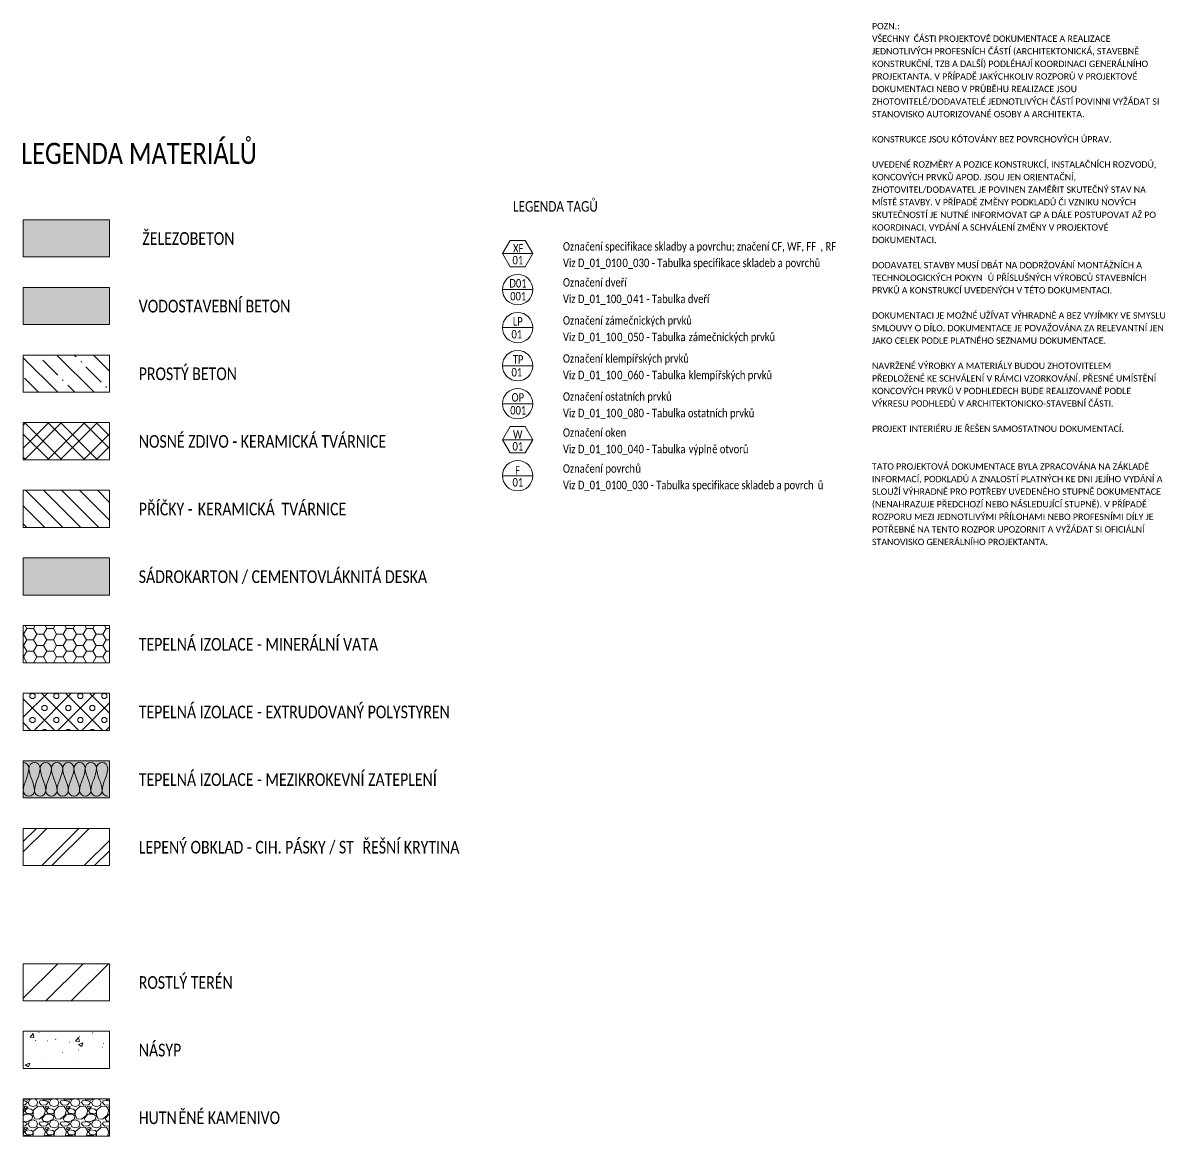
# Model space of a CAD drawing. Header units: millimetres. Extents: x -10201 to 171407, y -8645 to 72638.
# Drawn here: x 157898 to 171407, y -8645 to 4524 of the extents above; entities that cross this region are included whole.
import ezdxf

# ---------------------------------------------------------------- set-up
doc = ezdxf.new("R2010")
doc.units = ezdxf.units.MM
for name, color, linetype, lineweight in [('A-DETL-____-OTLN', 9, 'Continuous', 25), ('A-DETL-____-THIN', 9, 'Continuous', 9), ('A-DETL-GENF-OTLN', 9, 'Continuous', 9), ('G-____-____-TEXT', 9, 'Continuous', 5)]:
    doc.layers.add(name, color=color, linetype=linetype, lineweight=lineweight)
doc.styles.add('Calibri', font='calibri.ttf', dxfattribs={"width": 0.8, "height": 150})
doc.styles.add('Calibri_2', font='calibri.ttf', dxfattribs={"width": 0.8, "height": 250})
doc.styles.add('Calibri_3', font='calibri.ttf', dxfattribs={"width": 0.8, "height": 100})
doc.styles.add('Calibri_4', font='calibri.ttf', dxfattribs={"width": 0.8, "height": 125})
doc.styles.add('Calibri_5', font='calibri.ttf', dxfattribs={"height": 75})

msp = doc.modelspace()

# ---------------------------------------------------------------- hatches: boundary and pattern name
at = {"layer": 'A-DETL-GENF-OTLN'}
for color, points in [(254, [(158922.7, 1755.1), (158922.7, 2195.1), (157902.7, 2195.1), (157902.7, 1755.1)]), (254, [(158922.7, 955.1), (158922.7, 1395.1), (157902.7, 1395.1), (157902.7, 955.1)]), (255, [(158922.7, -2244.9), (158922.7, -1804.9), (157902.7, -1804.9), (157902.7, -2244.9)]), (255, [(158922.7, -4644.9), (158922.7, -4204.9), (157902.7, -4204.9), (157902.7, -4644.9)])]:
    msp.add_hatch(color=color, dxfattribs=at).paths.add_polyline_path(points)
at = {"layer": 'A-DETL-GENF-OTLN', "lineweight": 5}
h = msp.add_hatch(dxfattribs=at)
h.set_pattern_fill('FP_40', color=10, style=0, pattern_type=2)
h.set_pattern_definition([(315, (155016.73, 0), (215.526, 215.526), []), (315, (155016.73, 203.2), (215.526, 215.526), [127, -76.2, 12.7, -76.2, -127]), (315, (155016.73, 203.2), (215.526, 215.526), [-292.1, 127, 0])])
h.paths.add_polyline_path([(158922.7, 155.1), (158922.7, 595.1), (157902.7, 595.1), (157902.7, 155.1)])
h = msp.add_hatch(dxfattribs=at)
h.set_pattern_fill('FP_34', color=10, style=0, pattern_type=2)
h.set_pattern_definition([(45, (155016.73, 0), (-212.132, 212.132), []), (45, (155166.73, 0), (-212.132, 212.132), []), (315, (155016.73, 0), (212.132, 212.132), []), (315, (155166.73, 0), (212.132, 212.132), [])])
h.paths.add_polyline_path([(158922.7, -644.9), (158922.7, -204.9), (157902.7, -204.9), (157902.7, -644.9)])
h = msp.add_hatch(dxfattribs=at)
h.set_pattern_fill('FP_36', color=10, style=0, pattern_type=2)
h.set_pattern_definition([(135, (155016.73, 0), (-106.066, -106.066), [])])
h.paths.add_polyline_path([(158922.7, -1444.9), (158922.7, -1004.9), (157902.7, -1004.9), (157902.7, -1444.9)])
h = msp.add_hatch(dxfattribs=at)
h.set_pattern_fill('FP_35', color=10, style=0, pattern_type=2)
h.set_pattern_definition([(0, (155016.726, 0), (117.188, 67.658), [78.125, -156.25]), (120, (155016.726, 0), (-117.18755, 67.6588), [78.125, -156.25]), (60, (155016.726, 0), (-5e-05, 135.3159), [0, -156.25, 78.125, 0])])
h.paths.add_polyline_path([(158922.7, -3044.9), (158922.7, -2604.9), (157902.7, -2604.9), (157902.7, -3044.9)])
h = msp.add_hatch(dxfattribs=at)
h.set_pattern_fill('FP_38', color=10, style=0, pattern_type=2)
h.set_pattern_definition([(45, (155087.44, 0), (-141.421, 141.421), []), (0, (155312.78, 66.24), (141.421, 141.421), [25, -257.843]), (45, (155337.78, 66.24), (-141.421, 141.421), [25, -175]), (90, (155355.46, 83.92), (-141.421, 141.421), [25, -257.843]), (135, (155355.46, 108.92), (-141.421, -141.421), [25, -175]), (0, (155312.78, 126.6), (141.421, 141.421), [25, -257.843]), (45, (155295.1, 108.92), (-141.421, 141.421), [25, -175]), (90, (155295.1, 83.92), (-141.421, 141.421), [25, -257.843]), (135, (155312.78, 66.24), (-141.421, -141.421), [25, -175]), (135, (155280.28, 0), (-141.421, -141.421), [])])
h.paths.add_polyline_path([(158922.7, -3844.9), (158922.7, -3404.9), (157902.7, -3404.9), (157902.7, -3844.9)])
h = msp.add_hatch(dxfattribs=at)
h.set_pattern_fill('FP_41', color=10, style=0, pattern_type=2)
h.set_pattern_definition([(45, (155016.73, 0), (-251.447, 251.447), []), (45, (155016.73, 381), (-251.447, 251.447), [])])
h.paths.add_polyline_path([(158922.7, -5444.9), (158922.7, -5004.9), (157902.7, -5004.9), (157902.7, -5444.9)])
h = msp.add_hatch(dxfattribs=at)
h.set_pattern_fill('FP_37', color=8, style=0, pattern_type=2)
h.set_pattern_definition([(45, (155016.7, 0), (-707.11, 707.11), []), (45, (155316.7, 0), (-707.11, 707.11), []), (45, (155616.7, 0), (-707.11, 707.11), [])])
h.paths.add_polyline_path([(158922.7, -7044.9), (158922.7, -6604.9), (157902.7, -6604.9), (157902.7, -7044.9)])
h = msp.add_hatch(dxfattribs=at)
h.set_pattern_fill('FP_39', color=8, style=0, pattern_type=2)
h.set_pattern_definition([(50, (155016.73, 0), (537.945, -47.064), [56.25, -618.75]), (355, (155016.7, 0), (-104.064, 564.144), [45, -495]), (100.451, (155061.56, -3.9), (433.886, 517.077), [47.805, -525.857]), (46.184, (155016.7, 150), (800.43, -124.14), [84.375, -928.125]), (96.636, (155083.4, 139.66), (700.99, 730.59), [71.71, -788.785]), (351.184, (155016.7, 150), (701, 730.586), [67.5, -742.5]), (21, (155091.73, 112.5), (447.68, -301.964), [56.25, -618.75]), (326, (155091.7, 112.5), (182.487, 543.863), [45, -495]), (71.451, (155129.03, 87.34), (630.17, 241.893), [47.805, -525.857]), (37.5, (155016.73, 0), (9.12, 249.6704), [3.353, -485.647, 3.353, -499.147, -496.875]), (37.5, (155016.73, 0), (9.12, 249.6704), [-991.5, 3.353, -493.522]), (7.5, (155016.73, 0), (197.302, 295.809), [3.353, -283.147, 3.353, -474.397, -189.375]), (7.5, (155016.73, 0), (197.302, 295.809), [-764.25, 3.353, -186.022]), (327.5, (154849.48, 0), (400.367, -16.916), [3.353, -184.147, 3.353, -581.647, -776.25]), (327.5, (154849.48, 0), (400.367, -16.916), [-772.5, 3.353, -772.897]), (317.5, (154774.48, 0), (437.39, 75.079), [3.353, -240.397, 3.353, -385.147, -551.25]), (317.5, (154774.48, 0), (437.39, 75.079), [-632.25, 3.353, -547.897])])
h.paths.add_polyline_path([(158922.7, -7844.9), (158922.7, -7404.9), (157902.7, -7404.9), (157902.7, -7844.9)])
h = msp.add_hatch(dxfattribs=at)
h.set_pattern_fill('FP_42', color=8, style=0, pattern_type=2)
h.set_pattern_definition([(228.013, (155196.726, 250), (-1999.991723, -2250.006964), [33.634, -3329.772]), (184.97, (155174.226, 225), (2999.998726, 250.013264), [57.717, -5713.981]), (132.51, (155116.726, 220), (2499.979187, -2750.019652), [40.697, -4029.008]), (267.274, (155019.226, 157.5), (249.972575, 5000.001395), [52.559, -5203.389]), (292.834, (155016.726, 105), (-1250.01776, 2999.992194), [51.539, -5102.343]), (357.274, (155036.726, 57.5), (-5000.001395, 249.972575), [52.56, -5203.39]), (37.694, (155089.226, 55), (-3250.010563, -2499.986257), [69.507, -6881.212]), (72.255, (155144.226, 97.5), (1750.0316505, 5499.98958), [65.622, -6496.58]), (121.43, (155164.226, 160), (-2000.024534, 3249.984927), [52.737, -5221.018]), (175.236, (155136.726, 205), (2749.998263, -250.01681), [60.208, -2950.191]), (222.397, (155076.726, 210), (-3000.020852, -2749.976908), [77.862, -7708.344]), (138.814, (155266.726, 155), (-1749.99793, 1500.00222), [26.575, -2630.961]), (171.469, (155246.726, 172.5), (3249.997542, -500.013532), [50.559, -5005.378]), (225, (155196.73, 180), (3e-14, -250.0004), [35.355, -318.198]), (203.199, (155179.226, 210), (1249.99625, 500.00952), [19.039, -1884.904]), (291.801, (155161.726, 202.5), (-249.99442, 750.00167), [26.926, -1319.365]), (30.964, (155171.726, 177.5), (749.9972, 500.0032), [43.732, -1414.006]), (161.565, (155209.23, 200), (500.00015, -250.0006), [31.623, -758.947]), (16.39, (155016.726, 202.5), (2499.993595, 750.019613), [44.3, -4385.711]), (70.346, (155059.226, 215), (-1000.00873, -2749.997195), [37.165, -3679.352]), (293.199, (155209.226, 250), (-500.00952, 1249.99625), [38.079, -1865.865]), (343.61, (155224.226, 215), (-2499.993595, 750.019613), [44.3, -4385.711]), (339.444, (155016.726, 47.5), (-1250.000315, 499.99868), [42.72, -2093.281]), (294.775, (155056.726, 32.5), (-1249.99302, 2750.003142), [35.794, -3543.661]), (66.801, (155211.726, 0), (500.0086, 1249.99664), [38.079, -1865.864]), (17.354, (155226.726, 35), (-3250.00058, -999.998387), [41.908, -4148.856]), (69.444, (155089.226, 0), (-499.99868, -1250.000315), [21.36, -2114.641]), (101.31, (155196.726, 0), (-250.0012, 1000), [12.748, -1262.007]), (165.964, (155194.226, 12.5), (750.00125, -249.99696), [51.539, -979.237]), (186.009, (155144.226, 25), (2500.000239, 249.999358), [47.762, -4728.481]), (303.69, (155171.726, 155), (-249.9989, 500.0004), [36.055, -865.332]), (353.157, (155191.726, 125), (4249.997878, -500.016557), [62.949, -6231.891]), (60.945, (155254.226, 117.5), (-1000.011884, -1749.99302), [25.739, -2548.168]), (90, (155266.73, 140), (-250, 250), [15, -235]), (120.256, (155139.226, 32.5), (999.986936, -1750.007343), [34.731, -3438.38]), (48.013, (155121.726, 62.5), (1999.991723, 2250.006964), [67.268, -3296.138]), (0, (155166.73, 112.5), (250, 250), [65, -185]), (325.305, (155231.726, 112.5), (-2500.004958, 1749.993015), [39.528, -3913.318]), (254.055, (155264.226, 90), (-249.99316, -1000.00147), [36.4, -1783.627]), (207.646, (155254.226, 55), (-4749.998962, -2500.001369), [59.266, -5867.369]), (175.426, (155201.726, 27.5), (-3249.999683, 250.004622), [62.7, -6207.268])])
h.paths.add_polyline_path([(158922.7, -8644.9), (158922.7, -8204.9), (157902.7, -8204.9), (157902.7, -8644.9)])

# ---------------------------------------------------------------- linework, layer by layer
at = {"layer": 'A-DETL-____-OTLN', "lineweight": 9}
for points in [[(157902.7, -4224.9), (157934.1, -4224.9), (157969.3, -4260.1), (157969.3, -4291.5)], [(157969.3, -4291.5), (157969.3, -4383.2), (157902.7, -4466.6), (157902.7, -4558.2)], [(157969.3, -4291.5), (157969.3, -4260.1), (158036, -4189.6), (158102.7, -4260.1), (158102.7, -4291.5)], [(158036, -4558.2), (158036, -4466.6), (157969.3, -4383.2), (157969.3, -4291.5)], [(158102.7, -4291.5), (158102.7, -4383.2), (158036, -4466.6), (158036, -4558.2)], [(158102.7, -4291.5), (158102.7, -4260.1), (158169.3, -4189.6), (158236, -4260.1), (158236, -4291.5)], [(158169.3, -4558.2), (158169.3, -4466.6), (158102.7, -4383.2), (158102.7, -4291.5)], [(158236, -4291.5), (158236, -4383.2), (158169.3, -4466.6), (158169.3, -4558.2)], [(158236, -4291.5), (158236, -4260.1), (158302.7, -4189.6), (158369.3, -4260.1), (158369.3, -4291.5)], [(158302.7, -4558.2), (158302.7, -4466.6), (158236, -4383.2), (158236, -4291.5)], [(158369.3, -4291.5), (158369.3, -4383.2), (158302.7, -4466.6), (158302.7, -4558.2)], [(158369.3, -4291.5), (158369.3, -4260.1), (158436, -4189.6), (158502.7, -4260.1), (158502.7, -4291.5)], [(158436, -4558.2), (158436, -4466.6), (158369.3, -4383.2), (158369.3, -4291.5)], [(158502.7, -4291.5), (158502.7, -4383.2), (158436, -4466.6), (158436, -4558.2)], [(158502.7, -4291.5), (158502.7, -4260.1), (158569.3, -4189.6), (158636, -4260.1), (158636, -4291.5)], [(158569.3, -4558.2), (158569.3, -4466.6), (158502.7, -4383.2), (158502.7, -4291.5)], [(158636, -4291.5), (158636, -4383.2), (158569.3, -4466.6), (158569.3, -4558.2)], [(158636, -4291.5), (158636, -4260.1), (158702.7, -4189.6), (158769.3, -4260.1), (158769.3, -4291.5)], [(158702.7, -4558.2), (158702.7, -4466.6), (158636, -4383.2), (158636, -4291.5)], [(158769.3, -4291.5), (158769.3, -4383.2), (158702.7, -4466.6), (158702.7, -4558.2)], [(158769.3, -4291.5), (158769.3, -4260.1), (158836, -4189.6), (158902.7, -4260.1), (158902.7, -4291.5)], [(158836, -4558.2), (158836, -4466.6), (158769.3, -4383.2), (158769.3, -4291.5)], [(158902.7, -4291.5), (158902.7, -4383.2), (158836, -4466.6), (158836, -4558.2)], [(157902.7, -4558.2), (157902.7, -4589.6), (157969.3, -4660.1), (158036, -4589.6), (158036, -4558.2)], [(158036, -4558.2), (158036, -4589.6), (158102.7, -4660.1), (158169.3, -4589.6), (158169.3, -4558.2)], [(158169.3, -4558.2), (158169.3, -4589.6), (158236, -4660.1), (158302.7, -4589.6), (158302.7, -4558.2)], [(158302.7, -4558.2), (158302.7, -4589.6), (158369.3, -4660.1), (158436, -4589.6), (158436, -4558.2)], [(158436, -4558.2), (158436, -4589.6), (158502.7, -4660.1), (158569.3, -4589.6), (158569.3, -4558.2)], [(158569.3, -4558.2), (158569.3, -4589.6), (158636, -4660.1), (158702.7, -4589.6), (158702.7, -4558.2)], [(158702.7, -4558.2), (158702.7, -4589.6), (158769.3, -4660.1), (158836, -4589.6), (158836, -4558.2)], [(158836, -4558.2), (158836, -4589.6), (158871.2, -4624.9), (158902.7, -4624.9)]]:
    msp.add_open_spline(points, degree=3, dxfattribs=at)
at = {"layer": 'A-DETL-____-THIN'}
for p, q in [((158922.7, 2195.1), (157902.7, 2195.1)), ((157902.7, 2195.1), (157902.7, 1755.1)), ((158922.7, 1755.1), (158922.7, 2195.1)), ((163659.6, 1950.6), (163569.6, 1794.7)), ((163659.6, 1950.6), (163839.6, 1950.6)), ((163839.6, 1950.6), (163929.6, 1794.7)), ((163929.6, 1794.7), (163569.6, 1794.7)), ((163659.6, 1638.8), (163569.6, 1794.7)), ((163839.6, 1638.8), (163929.6, 1794.7)), ((157902.7, 1755.1), (158922.7, 1755.1)), ((163659.6, 1638.8), (163839.6, 1638.8)), ((158922.7, 1395.1), (157902.7, 1395.1)), ((157902.7, 1395.1), (157902.7, 955.1)), ((158922.7, 955.1), (158922.7, 1395.1)), ((163929.6, 1368.8), (163569.6, 1368.8)), ((157902.7, 955.1), (158922.7, 955.1)), ((163929.6, 918.8), (163569.6, 918.8)), ((158922.7, 595.1), (157902.7, 595.1)), ((157902.7, 595.1), (157902.7, 155.1)), ((158922.7, 155.1), (158922.7, 595.1)), ((163929.6, 468.8), (163569.6, 468.8)), ((157902.7, 155.1), (158922.7, 155.1)), ((163929.6, 18.8), (163569.6, 18.8)), ((158922.7, -204.9), (157902.7, -204.9)), ((157902.7, -204.9), (157902.7, -644.9)), ((158922.7, -644.9), (158922.7, -204.9)), ((163659.6, -251.2), (163569.6, -407.1)), ((163659.6, -251.2), (163839.6, -251.2)), ((163839.6, -251.2), (163929.6, -407.1)), ((163929.6, -407.1), (163569.6, -407.1)), ((163659.6, -563), (163569.6, -407.1)), ((163839.6, -563), (163929.6, -407.1)), ((157902.7, -644.9), (158922.7, -644.9)), ((163659.6, -563), (163839.6, -563)), ((163929.6, -833), (163569.6, -833)), ((158922.7, -1004.9), (157902.7, -1004.9)), ((157902.7, -1004.9), (157902.7, -1444.9)), ((158922.7, -1444.9), (158922.7, -1004.9)), ((157902.7, -1444.9), (158922.7, -1444.9)), ((158922.7, -1804.9), (157902.7, -1804.9)), ((157902.7, -1804.9), (157902.7, -2244.9)), ((158922.7, -2244.9), (158922.7, -1804.9)), ((157902.7, -2244.9), (158922.7, -2244.9)), ((158922.7, -2604.9), (157902.7, -2604.9)), ((157902.7, -2604.9), (157902.7, -3044.9)), ((158922.7, -3044.9), (158922.7, -2604.9)), ((157902.7, -3044.9), (158922.7, -3044.9)), ((158922.7, -3404.9), (157902.7, -3404.9)), ((157902.7, -3404.9), (157902.7, -3844.9)), ((158922.7, -3844.9), (158922.7, -3404.9)), ((157902.7, -3844.9), (158922.7, -3844.9)), ((158922.7, -4204.9), (157902.7, -4204.9)), ((157902.7, -4204.9), (157902.7, -4644.9)), ((158922.7, -4644.9), (158922.7, -4204.9)), ((157902.7, -4644.9), (158922.7, -4644.9)), ((158922.7, -5004.9), (157902.7, -5004.9)), ((157902.7, -5004.9), (157902.7, -5444.9)), ((158922.7, -5444.9), (158922.7, -5004.9)), ((157902.7, -5444.9), (158922.7, -5444.9)), ((158922.7, -6604.9), (157902.7, -6604.9)), ((157902.7, -6604.9), (157902.7, -7044.9)), ((158922.7, -7044.9), (158922.7, -6604.9)), ((157902.7, -7044.9), (158922.7, -7044.9)), ((158922.7, -7404.9), (157902.7, -7404.9)), ((157902.7, -7404.9), (157902.7, -7844.9)), ((158922.7, -7844.9), (158922.7, -7404.9)), ((157902.7, -7844.9), (158922.7, -7844.9)), ((158922.7, -8204.9), (157902.7, -8204.9)), ((157902.7, -8204.9), (157902.7, -8644.9)), ((158922.7, -8644.9), (158922.7, -8204.9)), ((157902.7, -8644.9), (158922.7, -8644.9))]:
    msp.add_line(p, q, dxfattribs=at)
for centre in [(163749.6, 1368.8), (163749.6, 918.8), (163749.6, 468.8), (163749.6, 18.8), (163749.6, -833)]:
    msp.add_circle(centre, 180, dxfattribs=at)

# ---------------------------------------------------------------- texts
at = {"layer": 'G-____-____-TEXT', "color": 7, "lineweight": 9, "attachment_point": 1}
for s, insert, char_height, width, style in [('POZN.: ', (167940.1, 4523.2), 75, 448.945, 'Calibri_5'), ('VŠECHNY ', (167940.1, 4374.4), 75, 597.257, 'Calibri_5'), ('ČÁSTI PROJEKTOVÉ DOKUMENTACE A REALIZACE ', (168432.9, 4374.4), 75, 2978.269, 'Calibri_5'), ('JEDNOTLIVÝCH PROFESNÍCH ČÁSTÍ (ARCHITEKTONICKÁ, STAVEBNĚ ', (167940.1, 4225.6), 75, 4028.48, 'Calibri_5'), ('KONSTRUKČNÍ, TZB A DALŠÍ) PODLÉHAJÍ KOORDINACI GENERÁLNÍHO ', (167940.1, 4076.8), 75, 4164.767, 'Calibri_5'), ('PROJEKTANTA. V\xa0PŘÍPADĚ JAKÝCHKOLIV ROZPORŮ V\xa0PROJEKTOVÉ ', (167940.1, 3927.9), 75, 4004.429, 'Calibri_5'), ('DOKUMENTACI NEBO V\xa0PRŮBĚHU REALIZACE JSOU ', (167940.1, 3779.1), 75, 3106.539, 'Calibri_5'), ('ZHOTOVITELÉ/DODAVATELÉ JEDNOTLIVÝCH ČÁSTÍ POVINNI VYŽÁDAT SI ', (167940.1, 3630.3), 75, 4337.129, 'Calibri_5'), ('STANOVISKO AUTORIZOVANÉ OSOBY A ARCHITEKTA.', (167940.1, 3481.4), 75, 3178.691, 'Calibri_5'), ('LEGENDA MATERIÁL', (157877.2, 3104.7), 250, 3136.202, 'Calibri_2'), ('Ů', (160464.8, 3104.7), 250, 243.713, 'Calibri_2'), ('KONSTRUKCE JSOU KÓTOVÁNY BEZ POVRCHOVÝCH ÚPRAV. ', (167940.1, 3183.8), 75, 3627.636, 'Calibri_5'), ('UVEDENÉ ROZMĚRY A POZICE KONSTRUKCÍ, INSTALAČNÍCH ROZVODŮ, ', (167940.1, 2886.1), 75, 4293.037, 'Calibri_5'), ('KONCOVÝCH PRVKŮ APOD. JSOU JEN ORIENTAČNÍ, ', (167940.1, 2737.3), 75, 3094.514, 'Calibri_5'), ('ZHOTOVITEL/DODAVATEL JE POVINEN ZAMĚŘIT SKUTEČNÝ STAV NA ', (167940.1, 2588.5), 75, 4132.699, 'Calibri_5'), ('Ů', (164597.6, 2415.4), 125, 121.857, 'Calibri_4'), ('MÍSTĚ STAVBY. V PŘÍPADĚ ZMĚNY PODKLADŮ ČI VZNIKU NOVÝCH ', (167940.1, 2439.6), 75, 3980.378, 'Calibri_5'), ('LEGENDA TAG', (163695.4, 2415.4), 125, 1093.502, 'Calibri_4'), ('SKUTEČNOSTÍ JE NUTNÉ INFORMOVAT GP A DÁLE POSTUPOVAT AŽ PO ', (167940.1, 2290.8), 75, 4285.02, 'Calibri_5'), ('KOORDINACI, VYDÁNÍ A SCHVÁLENÍ ZMĚNY V PROJEKTOVÉ ', (167940.1, 2142), 75, 3571.518, 'Calibri_5'), (' ŽELEZOBETON', (159269.1, 2048), 150, 1436.624, 'Calibri'), ('XF', (163695, 1907.6), 100, 150.717, 'Calibri_3'), ('Ozna', (164285.8, 1929.8), 100, 317.468, 'Calibri_3'), ('čení specifikace skladby a povrchu; značení CF, WF, FF', (164547.8, 1929.8), 100, 3373.501, 'Calibri_3'), (', RF', (167331.2, 1929.8), 100, 227.679, 'Calibri_3'), ('DOKUMENTACI.', (167940.1, 1993.2), 75, 970.042, 'Calibri_5'), ('01', (163689, 1767.1), 100, 153.924, 'Calibri_3'), ('Viz D_01_010', (164285.8, 1734.6), 100, 852.996, 'Calibri_3'), ('0', (164989.6, 1734.6), 100, 76.962, 'Calibri_3'), ('_0', (165053.1, 1734.6), 100, 153.924, 'Calibri_3'), ('30', (165180.1, 1734.6), 100, 153.924, 'Calibri_3'), (' - Tabulka specifikace skladeb a povrchů', (165307.1, 1734.6), 100, 2494.852, 'Calibri_3'), ('DODAVATEL STAVBY MUSÍ DBÁT NA DODRŽOVÁNÍ MONTÁŽNÍCH A ', (167940.1, 1695.5), 75, 4072.573, 'Calibri_5'), ('D01', (163652.2, 1493.4), 100, 250.126, 'Calibri_3'), ('Ozna', (164285.8, 1503.9), 100, 317.468, 'Calibri_3'), ('čení dveří', (164547.8, 1503.9), 100, 609.283, 'Calibri_3'), ('TECHNOLOGICKÝCH POKYN', (167940.1, 1546.7), 75, 1659.493, 'Calibri_5'), ('Ů PŘÍSLUŠNÝCH VÝROBCŮ STAVEBNÍCH ', (169309.3, 1546.7), 75, 2413.079, 'Calibri_5'), ('PRVKŮ A KONSTRUKCÍ UVEDENÝCH V TÉTO DOKUMENTACI.', (167940.1, 1397.8), 75, 3599.577, 'Calibri_5'), ('VODOSTAVEBNÍ BETON', (159269.1, 1248), 150, 2276.793, 'Calibri'), ('001', (163661.9, 1341.2), 100, 230.886, 'Calibri_3'), ('Viz D_01_100_0', (164285.8, 1308.8), 100, 1006.919, 'Calibri_3'), ('4', (165116.6, 1308.8), 100, 76.962, 'Calibri_3'), ('1 - Tabulka dveří', (165180.1, 1308.8), 100, 1035.78, 'Calibri_3'), ('DOKUMENTACI JE MOŽNÉ UŽÍVAT VÝHRADNĚ A BEZ VYJÍMKY VE SMYSLU ', (167940.1, 1100.2), 75, 4401.264, 'Calibri_5'), ('LP', (163693, 1043.4), 100, 144.304, 'Calibri_3'), ('Ozna', (164285.8, 1053.9), 100, 317.468, 'Calibri_3'), ('čení ', (164547.8, 1053.9), 100, 291.814, 'Calibri_3'), ('záme', (164788.5, 1053.9), 100, 333.502, 'Calibri_3'), ('čnických prvků', (165063.7, 1053.9), 100, 920.337, 'Calibri_3'), ('SMLOUVY O DÍLO. DOKUMENTACE JE POVAŽOVÁNA ZA RELEVANTNÍ JEN ', (167940.1, 951.4), 75, 4401.264, 'Calibri_5'), ('01', (163676.9, 891.2), 100, 153.924, 'Calibri_3'), ('Viz D_01_10', (164285.8, 858.8), 100, 776.033, 'Calibri_3'), ('0', (164926.1, 858.8), 100, 76.962, 'Calibri_3'), ('_0', (164989.6, 858.8), 100, 153.924, 'Calibri_3'), ('50', (165116.6, 858.8), 100, 153.924, 'Calibri_3'), (' - Tabulka ', (165243.6, 858.8), 100, 641.35, 'Calibri_3'), ('záme', (165772.8, 858.8), 100, 333.502, 'Calibri_3'), ('čnických prvků', (166048, 858.8), 100, 920.337, 'Calibri_3'), ('JAKO CELEK PODLE PLATNÉHO SEZNAMU DOKUMENTACE.', (167940.1, 802.5), 75, 3515.4, 'Calibri_5'), ('TP', (163693, 593.4), 100, 153.924, 'Calibri_3'), ('Ozna', (164285.8, 603.9), 100, 317.468, 'Calibri_3'), ('čení ', (164547.8, 603.9), 100, 291.814, 'Calibri_3'), ('klempí', (164788.5, 603.9), 100, 420.084, 'Calibri_3'), ('řských prvků', (165135.1, 603.9), 100, 792.067, 'Calibri_3'), ('PROSTÝ BETON', (159269.1, 448), 150, 1475.105, 'Calibri'), ('01', (163676.9, 441.2), 100, 153.924, 'Calibri_3'), ('Viz D_01_10', (164285.8, 408.8), 100, 776.033, 'Calibri_3'), ('0', (164926.1, 408.8), 100, 76.962, 'Calibri_3'), ('_0', (164989.6, 408.8), 100, 153.924, 'Calibri_3'), ('60', (165116.6, 408.8), 100, 153.924, 'Calibri_3'), (' - Tabulka ', (165243.6, 408.8), 100, 641.35, 'Calibri_3'), ('klempí', (165772.8, 408.8), 100, 420.084, 'Calibri_3'), ('řských prvků', (166119.4, 408.8), 100, 792.067, 'Calibri_3'), ('NAVRŽENÉ VÝROBKY A MATERIÁLY BUDOU ZHOTOVITELEM ', (167940.1, 504.9), 75, 3615.611, 'Calibri_5'), ('PŘEDLOŽENÉ KE SCHVÁLENÍ V RÁMCI VZORKOVÁNÍ. PŘESNÉ UMÍSTĚNÍ ', (167940.1, 356), 75, 4285.02, 'Calibri_5'), ('OP', (163678, 143.4), 100, 182.785, 'Calibri_3'), ('Ozna', (164285.8, 153.9), 100, 317.468, 'Calibri_3'), ('čení ostatních prvků', (164547.8, 153.9), 100, 1260.253, 'Calibri_3'), ('KONCOVÝCH PRVKŮ V PODHLEDECH BUDE REALIZOVANÉ PODLE ', (167940.1, 207.2), 75, 3924.26, 'Calibri_5'), ('VÝKRESU PODHLEDŮ V ARCHITEKTONICKO-STAVEBNÍ ČÁSTI. ', (167940.1, 58.4), 75, 3647.678, 'Calibri_5'), ('001', (163661.9, -8.8), 100, 230.886, 'Calibri_3'), ('Viz D_01_10', (164285.8, -41.2), 100, 776.033, 'Calibri_3'), ('0', (164926.1, -41.2), 100, 76.962, 'Calibri_3'), ('_0', (164989.6, -41.2), 100, 153.924, 'Calibri_3'), ('80', (165116.6, -41.2), 100, 153.924, 'Calibri_3'), (' - Tabulka ostatních prvků', (165243.6, -41.2), 100, 1609.789, 'Calibri_3'), ('čení oken', (164547.8, -272), 100, 599.662, 'Calibri_3'), ('PROJEKT INTERIÉRU JE ŘEŠEN SAMOSTATNOU DOKUMENTACÍ.', (167940.1, -239.3), 75, 3775.948, 'Calibri_5'), ('NOSNÉ ZDIVO - KERAMICKÁ TVÁRNICE', (159269.1, -352), 150, 3694.176, 'Calibri'), ('W', (163695, -294.1), 100, 137.89, 'Calibri_3'), ('Ozna', (164285.8, -272), 100, 317.468, 'Calibri_3'), ('01', (163689, -434.6), 100, 153.924, 'Calibri_3'), ('Viz D_01_10', (164285.8, -467.1), 100, 776.033, 'Calibri_3'), ('0', (164926.1, -467.1), 100, 76.962, 'Calibri_3'), ('_0', (164989.6, -467.1), 100, 153.924, 'Calibri_3'), ('40', (165116.6, -467.1), 100, 153.924, 'Calibri_3'), (' - Tabulka ', (165243.6, -467.1), 100, 641.35, 'Calibri_3'), ('výpln', (165772.8, -467.1), 100, 336.709, 'Calibri_3'), ('ě otvorů', (166050.6, -467.1), 100, 529.114, 'Calibri_3'), ('TATO PROJEKTOVÁ DOKUMENTACE BYLA ZPRACOVÁNA NA ZÁKLADĚ ', (167940.1, -685.7), 75, 4176.792, 'Calibri_5'), ('F', (163720, -720), 100, 70.549, 'Calibri_3'), ('Ozna', (164285.8, -697.9), 100, 317.468, 'Calibri_3'), ('čení ', (164547.8, -697.9), 100, 291.814, 'Calibri_3'), ('povrch', (164788.5, -697.9), 100, 429.704, 'Calibri_3'), ('ů', (165143.1, -697.9), 100, 80.169, 'Calibri_3'), ('01', (163689, -860.5), 100, 153.924, 'Calibri_3'), ('Viz D_01_0100_030 - Tabulka specifikace skladeb a povrch', (164285.8, -893), 100, 3652.488, 'Calibri_3'), ('ů', (167299.4, -893), 100, 80.169, 'Calibri_3'), ('INFORMACÍ, PODKLADŮ A ZNALOSTÍ PLATNÝCH KE DNI JEJÍHO VYDÁNÍ A ', (167940.1, -834.6), 75, 4377.214, 'Calibri_5'), ('SLOUŽÍ VÝHRADNĚ PRO POTŘEBY UVEDENÉHO STUPNĚ DOKUMENTACE ', (167940.1, -983.4), 75, 4369.197, 'Calibri_5'), ('P', (159269.1, -1152), 150, 121.856, 'Calibri'), ('ŘÍČKY - ', (159369.7, -1152), 150, 724.725, 'Calibri'), ('KERAMICKÁ', (159967.6, -1152), 150, 1148.016, 'Calibri'), (' TVÁRNICE', (160914.8, -1152), 150, 1019.746, 'Calibri'), ('(NENAHRAZUJE PŘEDCHOZÍ NEBO NÁSLEDUJÍCÍ STUPNĚ). V PŘÍPADĚ ', (167940.1, -1132.2), 75, 4140.716, 'Calibri_5'), ('ROZPORU MEZI JEDNOTLIVÝMI PŘÍLOHAMI NEBO PROFESNÍMI DÍLY JE ', (167940.1, -1281.1), 75, 4256.961, 'Calibri_5'), ('POTŘEBNÉ NA TENTO ROZPOR UPOZORNIT A VYŽÁDAT SI OFICIÁLNÍ ', (167940.1, -1429.9), 75, 4108.648, 'Calibri_5'), ('STANOVISKO GENERÁLNÍHO PROJEKTANTA.', (167940.1, -1578.7), 75, 2633.543, 'Calibri_5'), ('SÁDROKARTON / CEMENTOVLÁKNITÁ DESKA', (159269.1, -1952), 150, 4316.286, 'Calibri'), ('TEPELNÁ IZOLACE - MINERÁLNÍ VATA', (159269.1, -2752), 150, 3572.32, 'Calibri'), ('TEPELNÁ IZOLACE - EXTRUDOVANÝ POLYSTYREN', (159269.1, -3552), 150, 4662.614, 'Calibri'), ('TEPELNÁ IZOLACE - MEZIKROKEVNÍ ZATEPLENÍ', (159269.1, -4352), 150, 4450.969, 'Calibri'), ('LEPENÝ OBKLAD - CIH. PÁSKY / ST', (159269.1, -5152), 150, 3206.75, 'Calibri'), ('ŘEŠNÍ KRYTINA', (161914.9, -5152), 150, 1443.037, 'Calibri'), ('ROSTLÝ TERÉN', (159269.1, -6752), 150, 1410.97, 'Calibri'), ('NÁSYP', (159269.1, -7552), 150, 634.937, 'Calibri'), ('HUTN', (159269.1, -8352), 150, 570.802, 'Calibri'), ('ĚNÉ KAMENIVO', (159740.1, -8352), 150, 1519.999, 'Calibri')]:
    msp.add_mtext(s, dxfattribs=dict(at, insert=insert, char_height=char_height, width=width, style=style))

doc.saveas('drawing.dxf')
